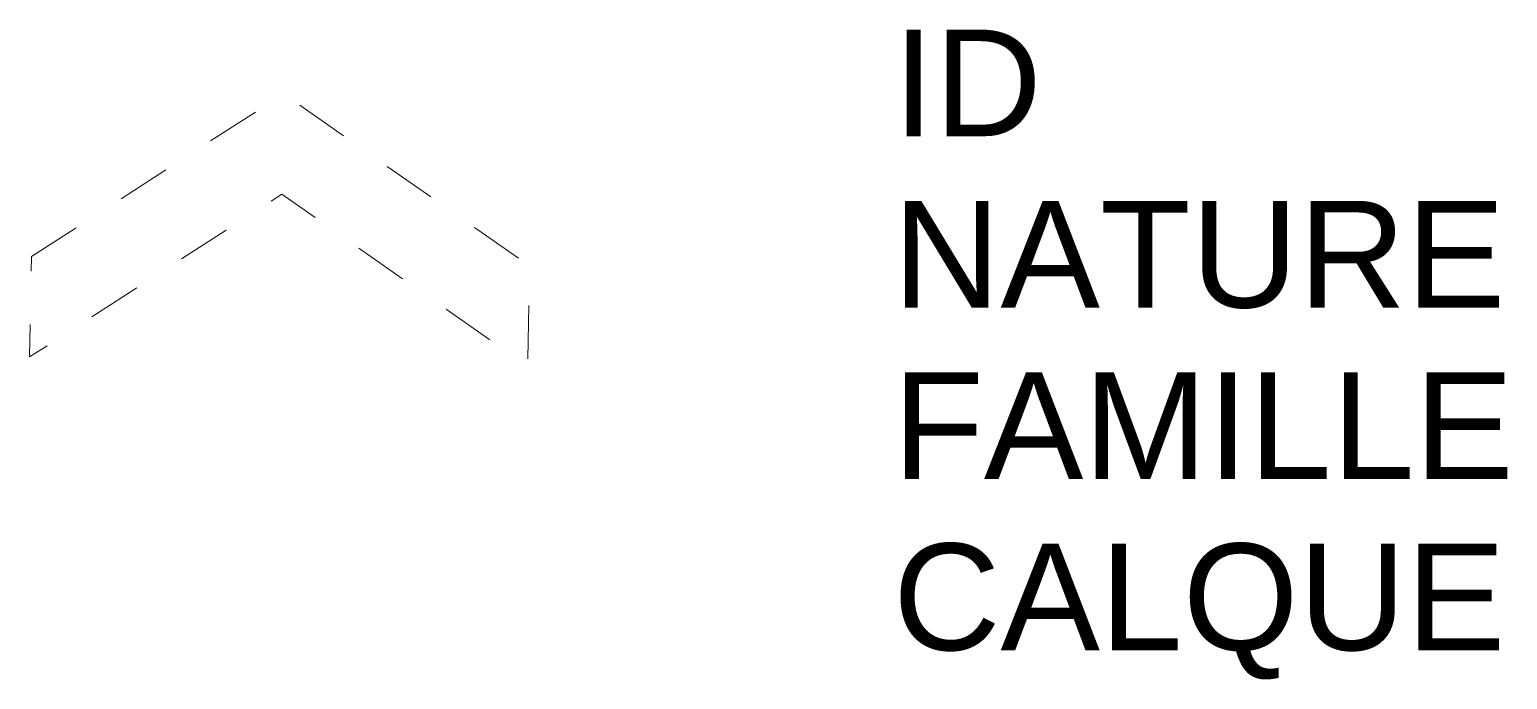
# Model space of a CAD drawing. Header units: metres. Extents: x 3184.58 to 3187.35, y 1838.71 to 1839.93.
import ezdxf

# ---------------------------------------------------------------- set-up
doc = ezdxf.new("R2010")
doc.units = ezdxf.units.M
doc.linetypes.add('Socle_Continu', pattern=[2.5, 2.5, 0])
doc.linetypes.add('Socle_Discontinu', pattern=[0.075, 0.05, -0.025])
doc.layers.add('SIGNV_SCT', color=20, linetype='Socle_Continu', lineweight=13)
doc.styles.get("Standard").update_dxf_attribs({"font": 'arial.ttf'})

msp = doc.modelspace()

# ---------------------------------------------------------------- linework, layer by layer
at = {"layer": 'SIGNV_SCT', "linetype": 'Socle_Discontinu', "flags": 128}
msp.add_lwpolyline([(3184.581, 1839.5054), (3185.0539, 1839.8105), (3185.5151, 1839.4882), (3185.5116, 1839.3), (3185.0504, 1839.6223), (3184.5776, 1839.3172)], close=True, dxfattribs=at)

# ---------------------------------------------------------------- texts
at = {"layer": 'SIGNV_SCT', "linetype": 'Socle_Discontinu', "flags": 9}
for tag, p, s in [('ID', (3186.1967, 1839.7312), 'HP_0606'), ('NATURE', (3186.1967, 1839.4099), 'Boucle de détection chevron'), ('FAMILLE', (3186.1967, 1839.0886), 'Signalisation verticale'), ('CALQUE', (3186.1967, 1838.7673), 'SIGNV_SCT')]:
    msp.add_attdef(tag, p, s, height=0.2, dxfattribs=at)

doc.saveas('drawing.dxf')
